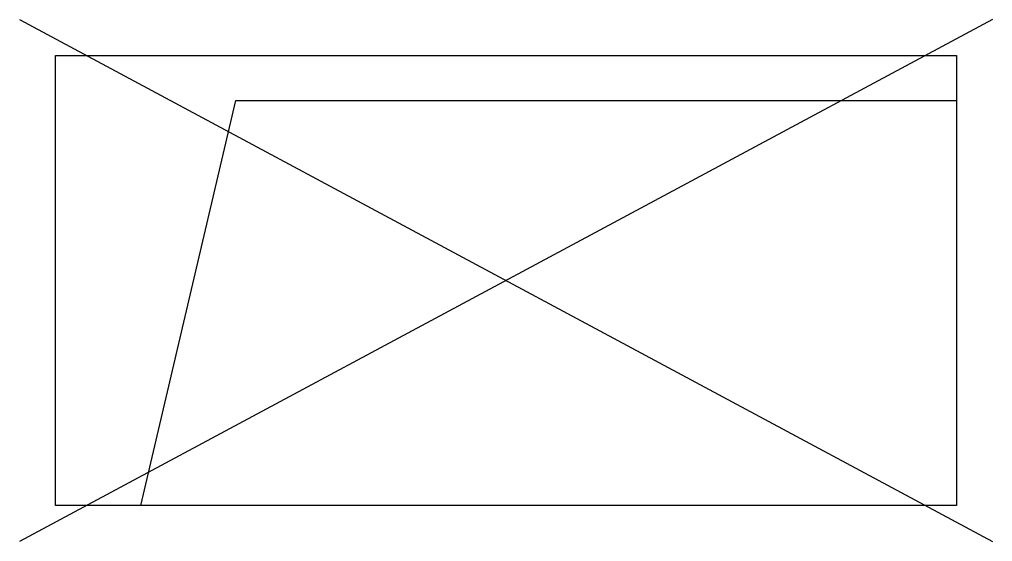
# Model space of a CAD drawing. Header units: metres. Extents: x -0.04 to 1.04, y -0.04 to 0.54.
import ezdxf

# ---------------------------------------------------------------- set-up
doc = ezdxf.new("R2010")
doc.units = ezdxf.units.M

msp = doc.modelspace()

# ---------------------------------------------------------------- linework, layer by layer
for p, q in [((1.04, 0.54), (-0.04, -0.04)), ((-0.04, 0.54), (1.04, -0.04)), ((0.0947, 0), (0.2, 0.45)), ((0.2, 0.45), (1, 0.45))]:
    msp.add_line(p, q)
msp.add_lwpolyline([(0, 0), (0, 0.5), (1, 0.5), (1, 0)], close=True)

doc.saveas('drawing.dxf')
